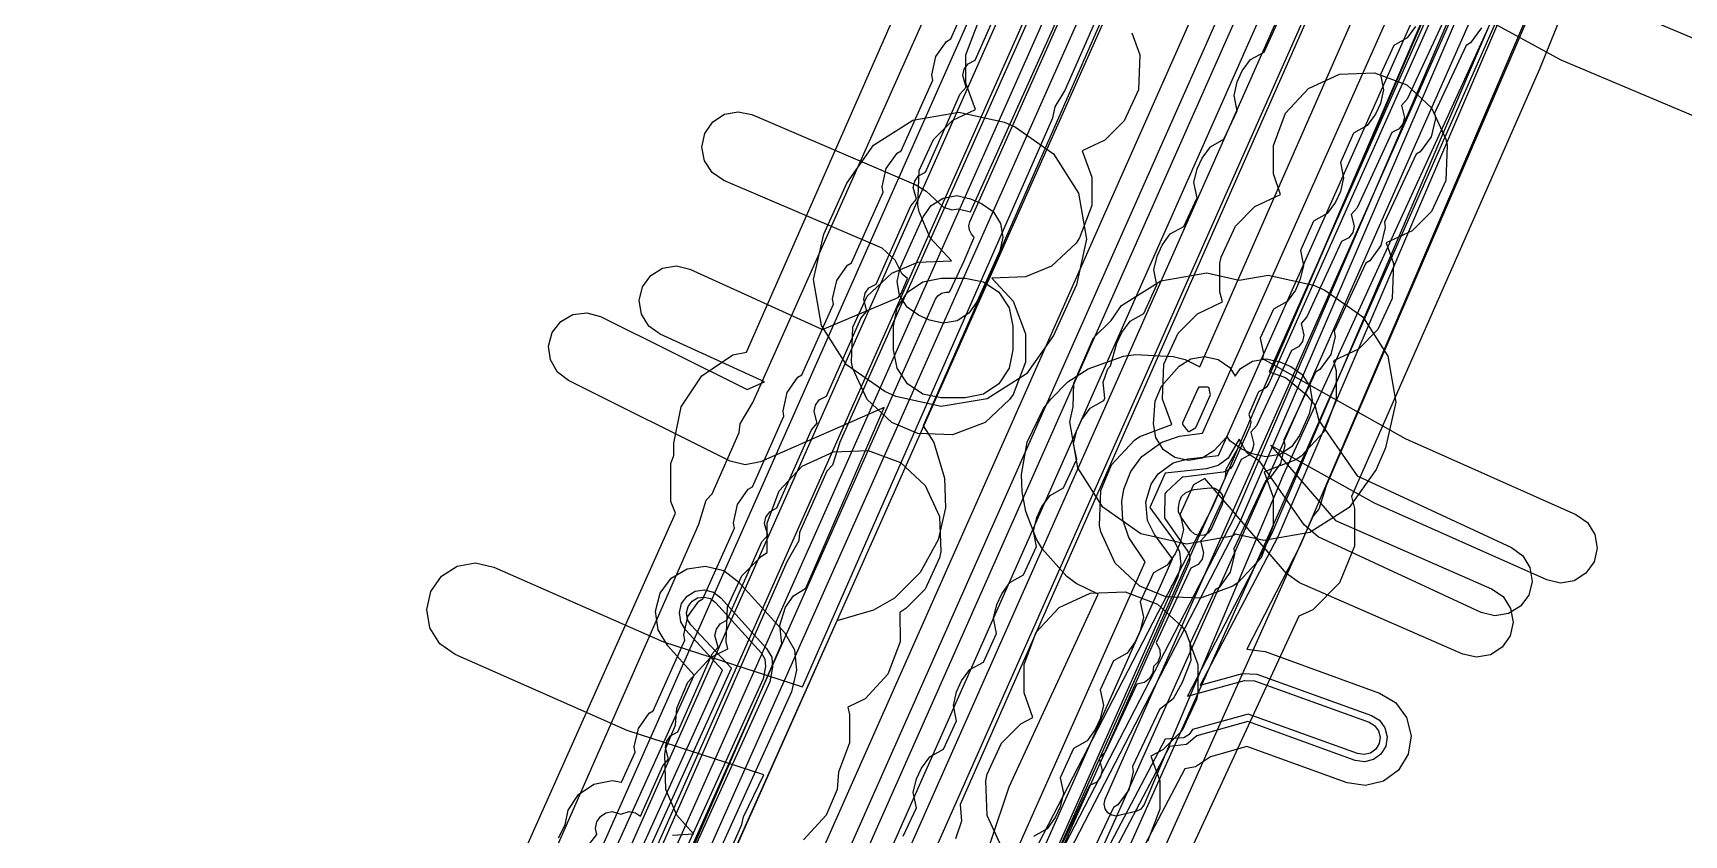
# Model space of a CAD drawing. Header units: metres. Extents: x 3158 to 3711, y 9867 to 11440.
# Drawn here: x 3415.5 to 3484.6, y 11003.7 to 11037.3 of the extents above; entities that cross this region are included whole.
import ezdxf

# ---------------------------------------------------------------- set-up
doc = ezdxf.new("R2010")
doc.units = ezdxf.units.M
doc.layers.add('AI_GREENING_EXCLUSIONS', color=1, linetype='Continuous')
doc.layers.add('AI_GREENING_LAWN', color=82, linetype='Continuous')

msp = doc.modelspace()

# ---------------------------------------------------------------- linework, layer by layer
at = {"layer": 'AI_GREENING_EXCLUSIONS'}
for points in [[(3382.78, 10873.394), (3462.328, 11052.43), (3511.922, 11163.78)], [(3503.509, 11137.439), (3438.195, 10990.621), (3426.71, 10964.515), (3405.97, 10918.159), (3385.339, 10871.288), (3385.121, 10870.977), (3384.93, 10870.855), (3384.061, 10869.104), (3383.238, 10867.868), (3382.631, 10867.115), (3382.327, 10866.87), (3381.953, 10866.761), (3381.565, 10866.803), (3381.223, 10866.99), (3380.978, 10867.295), (3380.869, 10867.669), (3380.911, 10868.057), (3382.097, 10869.729), (3382.937, 10871.286), (3463.241, 11052.023), (3463.241, 11052.023), (3512.836, 11163.374)], [(3521.677, 11141.422), (3508.024, 11110.765), (3499.294, 11091.365), (3466.273, 11016.705), (3450.337, 10981.102), (3445.111, 10968.402), (3444.895, 10968.077), (3444.56, 10967.858), (3444.271, 10967.293), (3435.504, 10947.951)], [(3522.588, 11141.009), (3508.935, 11110.353), (3500.208, 11090.959), (3467.187, 11016.3), (3451.255, 10980.705), (3446.036, 10968.022), (3445.742, 10967.526), (3445.364, 10967.211), (3445.181, 10966.879), (3436.421, 10947.553)], [(3504.422, 11137.032), (3439.109, 10990.216), (3427.624, 10964.108), (3406.885, 10917.755)], [(3440.42, 10993.452), (3445.136, 11004.173), (3445.206, 11004.49), (3446.053, 11006.258), (3440.329, 11008.116), (3433.136, 11011.296), (3432.497, 11011.745), (3432.079, 11012.404), (3431.945, 11013.173), (3432.115, 11013.934), (3432.564, 11014.573), (3433.223, 11014.991), (3433.992, 11015.125), (3434.753, 11014.955), (3441.851, 11011.817), (3447.672, 11009.939), (3458.149, 11033.76), (3458.251, 11034.22), (3458.649, 11034.896), (3468.68, 11057.7)], [(3413.938, 10950.256), (3428.65, 10983.373), (3428.956, 10984.343), (3429.196, 10984.603), (3429.765, 10985.884), (3430.329, 10987.165), (3430.359, 10987.516), (3430.871, 10988.399), (3443.338, 11016.751), (3443.645, 11017.754), (3443.892, 11018.023), (3445.027, 11020.584), (3445.06, 11020.945), (3445.595, 11021.847), (3458.601, 11050.998)], [(3413.938, 10950.256), (3428.65, 10983.373), (3428.956, 10984.343), (3429.196, 10984.603), (3429.765, 10985.884), (3430.329, 10987.165), (3430.359, 10987.516), (3430.871, 10988.399), (3443.338, 11016.751), (3443.645, 11017.754), (3443.892, 11018.023), (3445.027, 11020.584), (3445.06, 11020.945), (3445.595, 11021.847), (3458.601, 11050.998)], [(3436.368, 10987.743), (3446.809, 11011.747), (3446.721, 11012.515), (3446.965, 11013.27), (3447.298, 11013.751), (3447.815, 11014.074), (3451.084, 11021.632), (3445.917, 11019.359), (3445.278, 11019.233), (3444.645, 11019.389), (3437.875, 11022.759), (3437.412, 11023.117), (3437.122, 11023.625), (3437.047, 11024.205), (3437.201, 11024.77), (3437.559, 11025.233), (3438.067, 11025.524), (3438.647, 11025.598), (3439.212, 11025.445), (3445.353, 11022.388), (3446.079, 11022.707), (3441.717, 11024.699), (3441.243, 11025.042), (3440.935, 11025.54), (3440.842, 11026.118), (3440.976, 11026.687), (3441.319, 11027.162), (3441.817, 11027.469), (3442.394, 11027.563), (3442.964, 11027.428), (3448.515, 11024.893), (3451.671, 11026.241), (3451.805, 11026.403), (3452.067, 11027.041), (3451.847, 11027.213), (3451.549, 11027.808), (3451.009, 11028.302), (3444.374, 11031.137), (3443.891, 11031.468), (3443.571, 11031.958), (3443.463, 11032.533), (3443.584, 11033.106), (3443.915, 11033.589), (3444.405, 11033.909), (3444.98, 11034.016), (3445.553, 11033.896), (3452.421, 11030.96), (3452.843, 11030.689), (3453.572, 11030.024), (3453.918, 11029.905), (3454.186, 11029.948), (3454.708, 11029.824), (3463.629, 11049.652)], [(3462.252, 11049.365), (3449.235, 11020.188), (3448.928, 11019.223), (3448.69, 11018.966), (3448.118, 11017.684), (3447.553, 11016.399), (3447.523, 11016.054), (3447.016, 11015.177), (3434.543, 10986.812), (3434.237, 10985.816), (3433.99, 10985.547), (3432.86, 10982.988), (3432.827, 10982.627), (3432.296, 10981.728), (3417.6, 10948.643)], [(3462.252, 11049.365), (3449.235, 11020.188), (3448.928, 11019.223), (3448.69, 11018.966), (3448.118, 11017.684), (3447.553, 11016.399), (3447.523, 11016.054), (3447.016, 11015.177), (3434.543, 10986.812), (3434.237, 10985.816), (3433.99, 10985.547), (3432.86, 10982.988), (3432.827, 10982.627), (3432.296, 10981.728), (3417.6, 10948.643)], [(3456.086, 11000.538), (3464.845, 11017.469), (3475.826, 11042.995)], [(3456.778, 10999.697), (3465.749, 11017.041), (3476.733, 11042.575)], [(3456.962, 10999.399), (3466.021, 11016.913), (3477.005, 11042.448)], [(3434.085, 10998.679), (3442.356, 11017.204), (3442.163, 11017.704), (3442.163, 11019.288), (3442.287, 11019.624), (3442.287, 11020.137), (3442.591, 11021.668), (3443.459, 11022.965), (3444.756, 11023.833), (3445.333, 11023.947), (3453.088, 11041.608)], [(3437.463, 11003.618), (3437.739, 11004.153), (3437.863, 11004.778), (3438.296, 11005.427), (3438.945, 11005.861), (3439.711, 11006.013), (3440.101, 11005.95), (3440.672, 11007.209), (3440.633, 11007.431), (3440.803, 11008.192), (3441.252, 11008.831), (3441.424, 11008.939), (3442.747, 11011.898), (3442.708, 11012.12), (3442.879, 11012.881), (3443.328, 11013.52), (3443.499, 11013.628), (3444.822, 11016.587), (3444.783, 11016.809), (3444.954, 11017.57), (3445.403, 11018.209), (3445.574, 11018.317), (3446.897, 11021.276), (3446.859, 11021.498), (3447.029, 11022.259), (3447.478, 11022.898), (3447.65, 11023.006), (3448.973, 11025.965), (3448.934, 11026.187), (3449.105, 11026.948), (3449.554, 11027.587), (3449.725, 11027.695), (3451.048, 11030.654), (3451.009, 11030.876), (3451.18, 11031.637), (3451.629, 11032.276), (3451.8, 11032.384), (3453.123, 11035.343), (3453.085, 11035.565), (3453.255, 11036.326), (3453.704, 11036.965), (3453.875, 11037.073), (3455.198, 11040.032)], [(3451.583, 10991.694), (3462.009, 11015.171), (3461.333, 11016.188), (3461.086, 11016.928), (3461.038, 11017.702), (3461.119, 11018.218), (3461.408, 11018.952), (3461.875, 11019.582), (3462.71, 11020.188), (3463.454, 11020.437), (3464.41, 11020.555), (3473.227, 11040.368)], [(3452.262, 10990.759), (3463.157, 11015.292), (3462.408, 11016.322), (3462.119, 11016.909), (3462.038, 11017.677), (3462.26, 11018.428), (3462.563, 11018.856), (3463.188, 11019.31), (3463.818, 11019.487), (3465.089, 11019.62), (3474.376, 11040.491)], [(3456.795, 10999.545), (3465.371, 11018.702), (3465.398, 11019.046), (3465.912, 11019.942), (3474.694, 11040.3)], [(3456.795, 10999.545), (3465.371, 11018.702), (3465.398, 11019.046), (3465.912, 11019.942), (3474.694, 11040.3)], [(3438.768, 11003.378), (3439.063, 11003.751), (3439.011, 11004.013), (3439.064, 11004.281), (3439.216, 11004.508), (3439.443, 11004.659), (3439.711, 11004.713), (3440.064, 11004.603), (3440.417, 11004.713), (3440.684, 11004.659), (3440.89, 11004.522), (3441.824, 11006.631), (3442.066, 11006.908), (3441.933, 11007.4), (3441.992, 11007.666), (3442.149, 11007.89), (3442.451, 11008.048), (3443.899, 11011.32), (3444.141, 11011.597), (3444.008, 11012.089), (3444.068, 11012.355), (3444.225, 11012.579), (3444.526, 11012.737), (3445.974, 11016.009), (3446.216, 11016.286), (3446.083, 11016.778), (3446.143, 11017.044), (3446.3, 11017.268), (3446.602, 11017.426), (3448.05, 11020.698), (3448.291, 11020.975), (3448.158, 11021.467), (3448.218, 11021.733), (3448.375, 11021.957), (3448.677, 11022.115), (3450.125, 11025.387), (3450.367, 11025.664), (3450.234, 11026.156), (3450.293, 11026.422), (3450.45, 11026.646), (3450.752, 11026.804), (3452.2, 11030.076), (3452.442, 11030.353), (3452.309, 11030.845), (3452.369, 11031.111), (3452.526, 11031.335), (3452.827, 11031.493), (3454.275, 11034.765), (3454.517, 11035.042), (3454.384, 11035.534), (3454.444, 11035.8), (3454.601, 11036.023), (3454.903, 11036.182), (3456.351, 11039.454)], [(3474.597, 11039.758), (3467.199, 11023.132), (3467.883, 11022.887), (3468.751, 11022.184), (3469.12, 11021.73), (3469.279, 11021.084), (3470.892, 11018.772), (3477.345, 11015.775), (3477.817, 11015.429), (3478.121, 11014.929), (3478.211, 11014.351), (3478.073, 11013.782), (3477.728, 11013.31), (3477.228, 11013.006), (3476.65, 11012.916), (3476.081, 11013.054), (3469.261, 11016.221), (3468.663, 11016.724), (3466.819, 11019.368), (3466.268, 11019.741), (3465.945, 11020.314), (3465.489, 11019.513), (3465.068, 11019.206), (3464.566, 11019.063), (3462.855, 11018.884), (3462.213, 11017.441), (3463.222, 11016.053), (3463.45, 11015.585), (3463.505, 11015.068), (3463.38, 11014.562), (3452.954, 10991.085)], [(3477.322, 11039.769), (3467.297, 11016.336), (3463.786, 11009.546), (3466.168, 11010.207), (3466.593, 11010.19), (3471.384, 11008.456), (3471.618, 11008.315), (3471.78, 11008.095), (3471.845, 11007.83), (3471.804, 11007.56), (3471.663, 11007.326), (3471.443, 11007.164), (3471.178, 11007.099), (3470.908, 11007.14), (3466.326, 11008.798), (3463.992, 11008.151), (3463.856, 11007.948), (3463.629, 11007.796), (3462.853, 11007.743), (3459.71, 11001.778)], [(3477.597, 11039.65), (3467.573, 11016.218), (3464.323, 11010.007), (3466.088, 11010.496), (3466.695, 11010.472), (3471.486, 11008.739), (3471.82, 11008.537), (3472.052, 11008.223), (3472.145, 11007.844), (3472.086, 11007.458), (3471.885, 11007.124), (3471.57, 11006.893), (3471.192, 11006.799), (3470.806, 11006.858), (3466.314, 11008.483), (3464.171, 11007.889), (3463.743, 11007.519), (3463.035, 11007.443), (3459.977, 11001.64)], [(3478.516, 11039.255), (3468.491, 11015.823), (3466.266, 11011.511), (3467.035, 11011.413), (3471.827, 11009.679), (3472.495, 11009.275), (3472.957, 11008.647), (3473.144, 11007.889), (3473.027, 11007.118), (3472.623, 11006.45), (3471.995, 11005.987), (3471.237, 11005.8), (3470.466, 11005.918), (3466.274, 11007.434), (3464.751, 11007.012), (3464.125, 11006.595), (3463.676, 11006.506), (3460.865, 11001.18)], [(3480.665, 11038.916), (3487.911, 11035.853), (3488.395, 11035.524), (3488.717, 11035.035), (3488.827, 11034.46), (3488.709, 11033.887), (3488.38, 11033.403), (3487.891, 11033.081), (3487.316, 11032.971), (3486.743, 11033.09), (3479.427, 11036.183), (3473.666, 11039.331)], [(3469.176, 11038.77), (3454.275, 11005.007), (3454.321, 11004.31), (3454.071, 11003.571)], [(3454.793, 11001.176), (3456.325, 11005.747), (3460.053, 11013.811), (3459.127, 11014.261), (3458.733, 11014.56), (3457.714, 11015.698), (3457.461, 11016.123), (3457.026, 11017.279), (3456.864, 11018.105), (3456.833, 11018.828), (3457.08, 11020.182), (3457.764, 11021.59), (3458.062, 11021.984), (3458.781, 11022.708), (3459.626, 11023.257), (3461.101, 11023.78), (3461.608, 11023.853), (3463.189, 11023.766), (3463.684, 11023.637), (3464.298, 11023.339), (3471.227, 11039.094)], [(3478.372, 11038.728), (3469.585, 11018.359), (3469.287, 11017.373), (3469.043, 11017.102), (3460.446, 10997.909)], [(3478.372, 11038.728), (3469.585, 11018.359), (3469.287, 11017.373), (3469.043, 11017.102), (3460.446, 10997.909)], [(3460.404, 11038.371), (3452.719, 11020.869), (3453.164, 11020.169), (3453.614, 11018.669), (3453.658, 11017.436), (3453.344, 11016.096), (3452.592, 11014.723), (3451.521, 11013.657), (3450.65, 11013.15), (3449.104, 11012.696), (3441.195, 10994.98)], [(3479.625, 11038.515), (3478.525, 11035.805), (3470.651, 11017.913), (3470.775, 11017.405), (3470.775, 11015.821), (3470.155, 11014.299), (3469.032, 11013.155), (3468.442, 11012.892), (3463.683, 11002.599)], [(3461.458, 11037.327), (3461.788, 11036.4), (3461.733, 11034.941), (3461.13, 11033.637), (3460.32, 11032.826), (3459.378, 11032.375), (3459.777, 11031.28), (3459.777, 11030.093), (3459.269, 11028.738), (3459.12, 11028.517), (3458.088, 11027.557), (3457.005, 11027.104), (3455.595, 11027.049), (3456.493, 11026.08), (3457.001, 11024.725), (3457.001, 11023.538), (3456.493, 11022.183), (3456.343, 11021.962), (3455.312, 11021.002), (3453.957, 11020.494), (3452.499, 11020.549), (3451.415, 11021.002), (3450.384, 11021.962), (3449.781, 11023.267), (3449.726, 11023.538), (3449.781, 11024.996), (3450.384, 11026.301), (3451.415, 11027.261), (3452.499, 11027.714), (3453.908, 11027.769), (3453.908, 11027.769), (3453.011, 11028.738), (3452.557, 11029.822), (3452.503, 11030.093), (3452.557, 11031.551), (3453.16, 11032.856), (3453.97, 11033.667), (3454.913, 11034.117), (3454.513, 11035.212), (3454.513, 11036.4), (3455.021, 11037.754)], [(3451.891, 11003.679), (3452.44, 11004.872), (3452.309, 11005.512), (3452.445, 11006.081), (3452.654, 11006.536), (3452.998, 11007.01), (3453.569, 11007.327), (3454.118, 11008.521), (3453.987, 11009.161), (3454.123, 11009.73), (3454.332, 11010.184), (3454.676, 11010.658), (3455.247, 11010.976), (3455.795, 11012.169), (3455.665, 11012.81), (3455.801, 11013.379), (3456.01, 11013.833), (3456.354, 11014.307), (3456.925, 11014.625), (3457.473, 11015.818), (3457.343, 11016.458), (3457.479, 11017.028), (3457.688, 11017.482), (3458.032, 11017.956), (3458.602, 11018.273), (3459.151, 11019.467), (3459.021, 11020.107), (3459.157, 11020.676), (3459.366, 11021.13), (3459.71, 11021.604), (3460.28, 11021.922), (3460.33, 11022.031), (3460.26, 11022.701), (3460.456, 11023.252), (3460.568, 11023.377), (3460.835, 11024.325), (3461.044, 11024.779), (3461.388, 11025.253), (3461.958, 11025.571), (3462.507, 11026.764), (3462.377, 11027.404), (3462.513, 11027.974), (3462.722, 11028.428), (3463.065, 11028.902), (3463.636, 11029.219), (3464.185, 11030.413), (3464.055, 11031.053), (3464.191, 11031.622), (3464.4, 11032.076), (3464.743, 11032.55), (3465.314, 11032.868), (3465.863, 11034.062), (3465.733, 11034.702), (3465.869, 11035.271), (3466.078, 11035.725), (3466.421, 11036.199), (3466.992, 11036.517), (3467.541, 11037.71)], [(3473.327, 11037.59), (3472.985, 11037.115), (3472.416, 11036.795), (3471.86, 11035.574), (3471.993, 11034.935), (3471.859, 11034.365), (3471.652, 11033.91), (3471.31, 11033.435), (3470.741, 11033.115), (3470.185, 11031.894), (3470.318, 11031.254), (3470.184, 11030.684), (3469.977, 11030.229), (3469.635, 11029.754), (3469.065, 11029.434), (3468.51, 11028.213), (3468.642, 11027.573), (3468.508, 11027.004), (3468.301, 11026.549), (3467.96, 11026.073), (3467.39, 11025.753), (3466.834, 11024.532), (3466.967, 11023.893), (3466.919, 11023.686), (3472.898, 11020.341), (3480.044, 11017.152), (3480.522, 11016.814), (3480.833, 11016.319), (3480.932, 11015.742), (3480.802, 11015.171), (3480.464, 11014.693), (3479.969, 11014.382), (3479.392, 11014.283), (3478.821, 11014.413), (3471.613, 11017.63), (3467.276, 11020.049), (3469.985, 11016.898), (3476.515, 11014.048), (3476.996, 11013.714), (3477.312, 11013.222), (3477.415, 11012.645), (3477.29, 11012.074), (3476.956, 11011.593), (3476.463, 11011.277), (3475.887, 11011.174), (3475.315, 11011.299), (3468.471, 11014.286), (3467.933, 11014.683), (3464.517, 11018.655), (3464.039, 11018.392), (3463.484, 11017.171), (3463.616, 11016.532), (3463.483, 11015.962), (3463.275, 11015.507), (3462.934, 11015.032), (3462.364, 11014.712), (3461.808, 11013.491), (3461.941, 11012.851), (3461.807, 11012.281), (3461.6, 11011.826), (3461.258, 11011.351), (3460.689, 11011.031), (3460.133, 11009.81), (3460.266, 11009.17), (3460.132, 11008.601), (3459.925, 11008.145), (3459.583, 11007.67), (3459.014, 11007.35), (3458.458, 11006.129), (3458.591, 11005.49), (3458.457, 11004.92), (3458.25, 11004.465), (3457.908, 11003.99), (3457.338, 11003.67)], [(3474.441, 11037.7), (3472.987, 11034.548), (3472.741, 11034.275), (3472.867, 11033.781), (3472.803, 11033.516), (3472.642, 11033.295), (3472.338, 11033.141), (3470.885, 11029.989), (3470.639, 11029.716), (3470.765, 11029.222), (3470.701, 11028.956), (3470.54, 11028.735), (3470.236, 11028.581), (3468.783, 11025.43), (3468.537, 11025.156), (3468.662, 11024.663), (3468.599, 11024.397), (3468.438, 11024.176), (3468.134, 11024.022), (3466.681, 11020.87), (3466.435, 11020.597), (3466.56, 11020.103), (3466.496, 11019.838), (3466.336, 11019.617), (3466.032, 11019.463), (3464.578, 11016.311), (3464.332, 11016.038), (3464.458, 11015.544), (3464.394, 11015.278), (3464.233, 11015.057), (3463.929, 11014.904), (3462.478, 11011.781), (3462.625, 11011.505), (3462.637, 11011.232), (3462.544, 11010.975), (3462.368, 11010.783), (3462.335, 11010.526), (3462.2, 11010.289), (3461.984, 11010.121), (3461.672, 11010.056), (3460.338, 11007.205), (3460.091, 11006.933), (3460.214, 11006.438), (3460.149, 11006.173), (3459.987, 11005.953), (3459.682, 11005.801), (3458.212, 11002.657)], [(3476.086, 11037.53), (3475.627, 11036.899), (3475.454, 11036.793), (3474.131, 11033.952), (3474.166, 11033.73), (3473.984, 11032.971), (3473.525, 11032.34), (3473.352, 11032.234), (3472.028, 11029.393), (3472.064, 11029.171), (3471.881, 11028.412), (3471.423, 11027.781), (3471.25, 11027.675), (3469.926, 11024.834), (3469.961, 11024.611), (3469.779, 11023.853), (3469.32, 11023.221), (3469.147, 11023.115), (3467.824, 11020.275), (3467.859, 11020.052), (3467.677, 11019.293), (3467.218, 11018.662), (3467.045, 11018.556), (3465.722, 11015.715), (3465.757, 11015.493), (3465.575, 11014.734), (3465.116, 11014.103), (3464.943, 11013.997), (3463.891, 11011.733), (3463.922, 11011.036), (3463.568, 11010.113), (3463.181, 11009.435), (3462.61, 11008.994), (3461.478, 11006.603), (3461.513, 11006.38), (3461.326, 11005.623), (3460.864, 11004.994), (3460.691, 11004.889), (3459.352, 11002.055)], [(3442.233, 11003.729), (3443.115, 11003.784), (3443.115, 11003.784), (3442.412, 11004.559), (3441.958, 11005.643), (3441.904, 11007.101), (3441.958, 11007.372), (3442.36, 11008.332), (3442.414, 11009.049), (3442.868, 11010.133), (3443.827, 11011.164), (3444.551, 11011.524), (3444.482, 11011.828), (3444.537, 11013.287), (3445.139, 11014.592), (3445.95, 11015.402), (3446.2, 11015.563), (3446.191, 11016.792), (3446.699, 11018.147), (3447.659, 11019.179), (3448.964, 11019.781), (3450.422, 11019.836), (3451.777, 11019.328), (3452.809, 11018.368), (3453.411, 11017.063), (3453.466, 11015.605), (3453.411, 11015.334), (3452.809, 11014.029), (3451.998, 11013.219), (3451.748, 11013.057), (3451.757, 11011.828), (3451.249, 11010.474), (3450.289, 11009.442), (3449.565, 11009.083), (3449.634, 11008.778), (3449.634, 11007.591), (3449.178, 11006.36), (3449.123, 11005.643), (3448.67, 11004.559), (3447.71, 11003.527)], [(3432.601, 10987.142), (3443.139, 11010.432), (3442.032, 11011.658), (3441.632, 11012.328), (3441.519, 11013.1), (3441.711, 11013.857), (3442.177, 11014.483), (3442.847, 11014.882), (3443.619, 11014.995), (3444.376, 11014.804), (3445.001, 11014.338), (3446.915, 11012.218), (3447.336, 11011.484), (3447.416, 11010.641), (3447.213, 11009.732), (3430.126, 10972.038)], [(3433.374, 10985.743), (3444.695, 11010.716), (3442.997, 11012.529), (3442.857, 11012.764), (3442.818, 11013.034), (3442.885, 11013.299), (3443.048, 11013.518), (3443.282, 11013.658), (3443.553, 11013.697), (3443.817, 11013.63), (3444.036, 11013.467), (3445.95, 11011.347), (3446.097, 11011.09), (3446.125, 11010.795), (3446.029, 11010.269), (3428.398, 10971.375)], [(3433.218, 10986.126), (3444.328, 11010.633), (3442.774, 11012.328), (3442.575, 11012.663), (3442.518, 11013.049), (3442.614, 11013.427), (3442.847, 11013.74), (3443.182, 11013.94), (3443.568, 11013.997), (3443.946, 11013.901), (3444.259, 11013.668), (3446.173, 11011.548), (3446.383, 11011.181), (3446.423, 11010.759), (3446.303, 11010.145), (3428.797, 10971.528)], [(3456.006, 11003.241), (3455.403, 11004.546), (3455.348, 11006.004), (3455.403, 11006.275), (3456.006, 11007.58), (3456.816, 11008.39), (3457.317, 11008.657), (3456.946, 11009.683), (3456.946, 11009.683), (3456.946, 11010.87), (3457.454, 11012.225), (3458.414, 11013.257), (3459.718, 11013.859), (3461.177, 11013.914), (3462.531, 11013.406), (3463.563, 11012.446), (3463.712, 11012.225), (3464.22, 11010.87), (3464.22, 11009.683), (3464.166, 11009.412), (3463.563, 11008.107), (3462.753, 11007.297), (3462.252, 11007.031), (3462.623, 11006.004), (3462.623, 11004.817), (3462.115, 11003.462)]]:
    msp.add_lwpolyline(points, dxfattribs=at)
for points in [[(3496.931, 11109.281), (3497.967, 11108.988), (3498.605, 11108.539), (3499.022, 11107.88), (3499.155, 11107.111), (3498.984, 11106.349), (3445.719, 10986.192), (3445.27, 10985.554), (3444.611, 10985.137), (3443.842, 10985.003), (3442.806, 10985.296), (3442.168, 10985.745), (3441.751, 10986.405), (3441.617, 10987.174), (3441.788, 10987.935), (3495.053, 11108.092), (3495.503, 11108.73), (3496.162, 11109.148), (3496.931, 11109.281)], [(3497.561, 11108.074), (3497.88, 11107.85), (3498.089, 11107.52), (3498.156, 11107.135), (3498.07, 11106.755), (3444.805, 10986.598), (3444.58, 10986.279), (3444.251, 10986.07), (3443.866, 10986.003), (3443.211, 10986.21), (3442.892, 10986.435), (3442.684, 10986.765), (3442.617, 10987.149), (3442.702, 10987.53), (3495.968, 11107.687), (3496.192, 11108.006), (3496.522, 11108.215), (3496.906, 11108.281), (3497.561, 11108.074)], [(3463.125, 11020.921), (3462.739, 11021.984), (3462.794, 11023.442), (3463.396, 11024.747), (3464.206, 11025.558), (3465.252, 11026.052), (3465.136, 11026.47), (3465.136, 11027.657), (3465.191, 11027.928), (3465.794, 11029.233), (3466.604, 11030.043), (3467.683, 11030.551), (3467.38, 11031.416), (3467.38, 11032.603), (3467.888, 11033.958), (3468.848, 11034.99), (3470.153, 11035.592), (3471.611, 11035.647), (3472.966, 11035.139), (3473.997, 11034.179), (3474.6, 11032.874), (3474.655, 11032.603), (3474.6, 11031.145), (3473.997, 11029.84), (3473.187, 11029.03), (3472.108, 11028.522), (3472.411, 11027.657), (3472.356, 11026.198), (3471.754, 11024.894), (3470.943, 11024.083), (3469.897, 11023.589), (3470.013, 11023.171), (3470.013, 11021.984), (3469.505, 11020.629), (3468.546, 11019.598), (3468.324, 11019.448), (3466.989, 11018.944), (3467.375, 11017.881), (3467.375, 11016.694), (3466.867, 11015.339), (3465.907, 11014.307), (3465.686, 11014.158), (3464.332, 11013.65), (3462.873, 11013.705), (3461.79, 11014.158), (3460.758, 11015.118), (3460.155, 11016.422), (3460.101, 11016.694), (3460.155, 11018.152), (3460.609, 11019.235), (3461.568, 11020.267), (3461.79, 11020.416), (3463.125, 11020.921)], [(3456.122, 11033.577), (3456.587, 11033.371), (3458.183, 11032.248), (3459.227, 11030.601), (3459.562, 11028.679), (3459.135, 11026.775), (3458.735, 11025.871), (3458.172, 11024.643), (3457.05, 11023.048), (3455.402, 11022.003), (3453.48, 11021.669), (3451.576, 11022.095), (3451.112, 11022.301), (3449.516, 11023.423), (3448.472, 11025.071), (3448.137, 11026.993), (3448.564, 11028.897), (3449.526, 11031.028), (3450.649, 11032.624), (3452.297, 11033.669), (3454.219, 11034.003), (3456.122, 11033.577)], [(3455.962, 11029.339), (3456.063, 11028.763), (3455.935, 11028.192), (3455.534, 11027.287), (3454.972, 11026.06), (3454.635, 11025.581), (3454.141, 11025.268), (3453.564, 11025.168), (3452.993, 11025.296), (3452.529, 11025.501), (3452.05, 11025.838), (3451.736, 11026.332), (3451.636, 11026.909), (3451.764, 11027.48), (3452.727, 11029.612), (3453.064, 11030.09), (3453.558, 11030.404), (3454.135, 11030.504), (3454.706, 11030.376), (3455.17, 11030.17), (3455.649, 11029.834), (3455.962, 11029.339)], [(3455.891, 11026.457), (3456.325, 11025.808), (3456.477, 11025.043), (3456.477, 11024.043), (3456.325, 11023.278), (3455.891, 11022.629), (3455.242, 11022.195), (3454.477, 11022.043), (3453.477, 11022.043), (3452.712, 11022.195), (3452.063, 11022.629), (3451.629, 11023.278), (3451.477, 11024.043), (3451.477, 11025.043), (3451.629, 11025.808), (3452.063, 11026.457), (3452.712, 11026.891), (3453.477, 11027.043), (3454.477, 11027.043), (3455.242, 11026.891), (3455.891, 11026.457)], [(3466.985, 11016.069), (3465.801, 11016.335), (3465.66, 11016.246), (3463.738, 11015.913), (3461.834, 11016.34), (3460.239, 11017.464), (3459.196, 11019.112), (3458.863, 11021.034), (3459.002, 11021.657), (3459.023, 11022.651), (3459.847, 11024.557), (3460.586, 11025.283), (3461.02, 11025.898), (3462.669, 11026.94), (3464.592, 11027.272), (3465.952, 11026.966), (3467.162, 11027.177), (3469.06, 11026.753), (3469.534, 11026.544), (3471.122, 11025.428), (3472.169, 11023.782), (3472.507, 11021.851), (3472.079, 11019.947), (3471.677, 11019.039), (3470.555, 11017.447), (3468.904, 11016.402), (3466.985, 11016.069)], [(3466.499, 11019.697), (3466.034, 11019.903), (3465.557, 11020.239), (3465.445, 11020.416), (3464.895, 11019.825), (3464.401, 11019.511), (3463.824, 11019.411), (3463.253, 11019.54), (3462.775, 11019.877), (3462.461, 11020.371), (3462.361, 11020.948), (3462.44, 11021.894), (3462.702, 11022.533), (3463.432, 11023.361), (3463.926, 11023.674), (3464.503, 11023.774), (3465.074, 11023.645), (3465.552, 11023.307), (3465.783, 11022.943), (3466.008, 11023.264), (3466.502, 11023.577), (3467.077, 11023.678), (3467.648, 11023.551), (3468.116, 11023.344), (3468.592, 11023.009), (3468.906, 11022.516), (3469.008, 11021.936), (3468.879, 11021.365), (3468.478, 11020.459), (3468.141, 11019.982), (3467.646, 11019.668), (3467.07, 11019.568), (3466.499, 11019.697)]]:
    msp.add_lwpolyline(points, close=True, dxfattribs=at)
at = {"layer": 'AI_GREENING_LAWN'}
for points in [[(3536.544, 11215.081), (3383.583, 10871.016)], [(3519.604, 11130.762), (3513.128, 11117.071), (3513.126, 11117.068), (3497.666, 11083.183), (3497.663, 11083.177), (3485.559, 11057.622), (3485.558, 11057.619), (3467.721, 11018.644), (3467.718, 11018.637), (3461.978, 11005.009), (3461.838, 11004.82), (3461.627, 11004.715), (3461.029, 11004.581), (3461.013, 11004.574), (3460.817, 11004.526), (3460.619, 11004.558), (3460.449, 11004.667), (3460.336, 11004.833), (3460.298, 11005.031), (3460.341, 11005.228), (3498.654, 11091.648), (3498.655, 11091.65), (3521.035, 11141.701)], [(3381.417, 10872.687), (3496.113, 11131.462)], [(3437.555, 10990.906), (3453.237, 11026.166), (3453.34, 11026.316), (3453.489, 11026.419), (3453.666, 11026.462), (3453.783, 11026.469), (3453.823, 11026.479), (3453.847, 11026.512), (3454.435, 11027.769), (3454.439, 11027.777), (3454.843, 11028.72), (3454.852, 11028.761), (3454.832, 11028.798), (3454.753, 11028.892), (3454.664, 11029.053), (3454.639, 11029.235), (3454.681, 11029.414), (3475.915, 11077.158)], [(3475.065, 11040.318), (3467.197, 11022.636), (3467.098, 11022.49), (3466.955, 11022.388), (3466.809, 11022.319), (3466.774, 11022.294), (3466.751, 11022.258), (3466.37, 11021.386), (3466.36, 11021.34), (3466.369, 11021.294), (3466.399, 11021.22), (3466.436, 11021.024), (3466.393, 11020.828), (3465.679, 11019.224), (3465.584, 11019.082), (3465.447, 11018.981), (3465.284, 11018.931), (3463.609, 11018.72), (3463.573, 11018.71), (3463.542, 11018.689), (3462.88, 11018.073), (3462.853, 11018.035), (3462.842, 11017.989), (3462.817, 11017.062), (3462.822, 11017.024), (3462.839, 11016.989), (3463.8, 11015.609), (3463.872, 11015.455), (3463.888, 11015.285), (3463.846, 11015.12), (3452.852, 10990.362)]]:
    msp.add_lwpolyline(points, dxfattribs=at)
for points in [[(3497.405, 11106.982), (3497.426, 11107.1), (3497.413, 11107.278), (3497.403, 11107.316), (3497.372, 11107.34), (3496.956, 11107.56), (3496.919, 11107.572), (3496.882, 11107.559), (3496.642, 11107.423), (3496.612, 11107.399), (3496.591, 11107.367), (3443.362, 10987.291), (3443.352, 10987.246), (3443.36, 10987.2), (3443.475, 10986.901), (3443.503, 10986.859), (3443.546, 10986.832), (3443.857, 10986.723), (3443.911, 10986.718), (3443.962, 10986.738), (3444.11, 10986.842), (3444.193, 10986.943), (3497.405, 11106.982)], [(3464.238, 11022.447), (3463.582, 11020.989), (3463.572, 11020.949), (3463.591, 11020.912), (3463.797, 11020.648), (3463.826, 11020.622), (3463.863, 11020.635), (3464.1, 11020.77), (3464.13, 11020.794), (3464.151, 11020.826), (3464.734, 11022.143), (3464.743, 11022.18), (3464.741, 11022.219), (3464.695, 11022.427), (3464.674, 11022.47), (3464.627, 11022.482), (3464.307, 11022.49), (3464.264, 11022.483), (3464.238, 11022.447)], [(3464.271, 11016.268), (3464.073, 11016.334), (3463.919, 11016.477), (3463.491, 11017.083), (3463.413, 11017.259), (3463.406, 11017.451), (3463.445, 11017.693), (3463.533, 11017.904), (3463.705, 11018.055), (3463.887, 11018.151), (3464.069, 11018.207), (3464.726, 11018.275), (3464.933, 11018.253), (3465.113, 11018.15), (3465.235, 11017.981), (3465.278, 11017.778), (3465.235, 11017.575), (3464.785, 11016.562), (3464.662, 11016.392), (3464.48, 11016.288), (3464.271, 11016.268)]]:
    msp.add_lwpolyline(points, close=True, dxfattribs=at)

doc.saveas('drawing.dxf')
